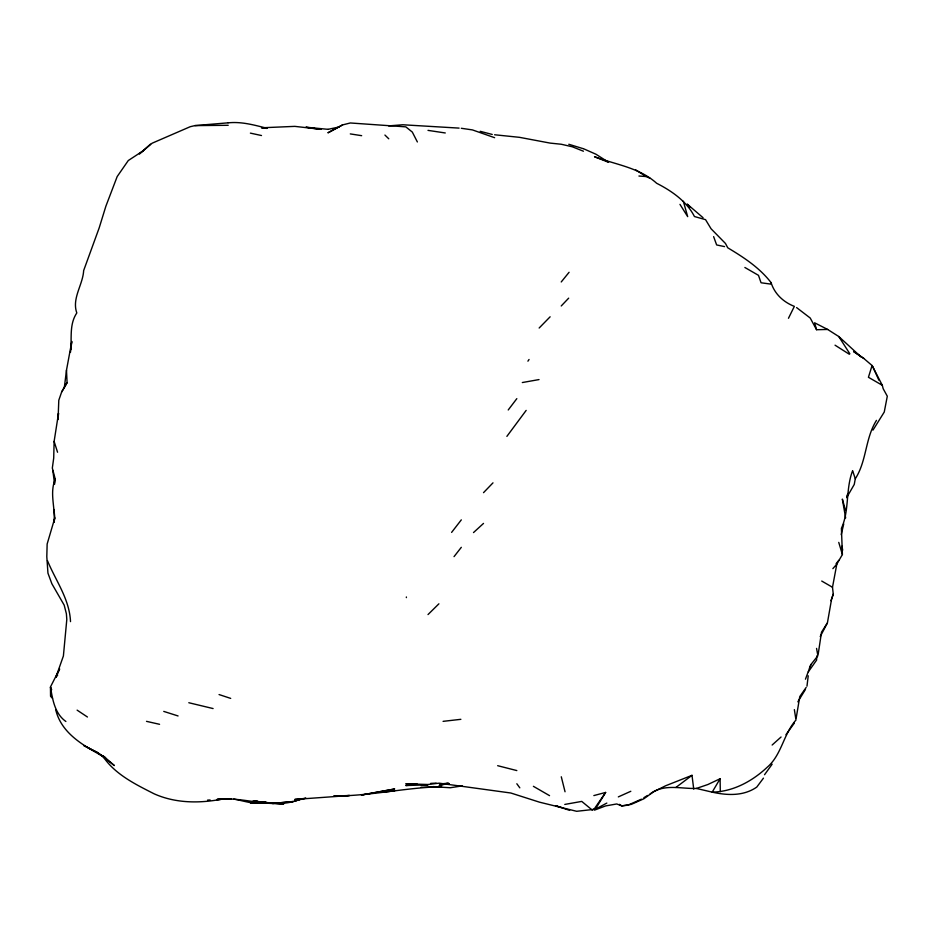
<?xml version="1.0" encoding="UTF-8"?>
<svg xmlns="http://www.w3.org/2000/svg" width="934" height="934" viewBox="0 0 934 934"><rect width="100%" height="100%" fill="white"/><g stroke="black" fill="none" stroke-linecap="round" stroke-linejoin="round"><path stroke-width="1.4" d="M406.372 597.608L406.372 596.966M58.083 419.541L58.527 413.237L54.125 441.42L53.705 458.092L52.327 468.086L55.258 479.212L54.767 482.995M70.786 349.655L71.813 341.47L66.489 370.191L67.073 382.66L61.667 391.965L58.795 400.254L58.071 419.308M832.871 568.643L836.817 564.124L842.398 554.527L841.417 528.317C849.578 510.536 845.457 489.299 852.614 470.689L855.287 478.792L854.248 484.454L846.624 497.682M816.876 655.843L816.561 660.175L808.33 671.85M70.447 352.387C72.222 339.042 68.789 324.904 76.81 312.948C71.626 298.401 82.869 284.975 83.663 270.545L99.156 227.966L105.881 206.204L117.182 176.561L128.285 160.531L143.147 150.818L152.149 143.194L190.221 126.709L194.879 125.611L227.919 122.844M806.976 686.151L808.225 675.796M61.667 391.965L64.353 387.33L66.489 370.191M818.219 654.01L821.511 632.201L827.431 622.791L831.517 599.511L833.256 594.059L832.498 587.264L836.817 564.124M796.2 718.001L799.784 696.566L806.17 687.436M53.962 509.52L54.826 517.915L54.009 522.363C55.608 507.816 49.245 493.35 55.258 479.212M841.219 534.692L843.729 523.927M54.826 517.915L47.144 544.032L46.805 556.652L47.949 573.161L51.86 583.727L64.189 605.15L66.396 613.778L66.804 619.487L63.395 655.972L55.888 677.267L57.674 675.095M607.462 161.886L594.526 156.737C615.704 164.664 639.253 167.536 656.649 183.274C671.546 190.863 686.747 201.312 694.441 216.525L705.544 219.653L711.066 228.772L725.449 243.447L727.749 247.79C743.849 257.469 759.33 267.509 771.075 282.605L770.667 284.088L761.047 282.768L758.49 275.343L744.865 267.474M863.845 358.481L853.653 351.546L863.845 358.481L872.064 365.521L868.433 377.278L882.303 385.287L883.167 388.696L887.3 396.214L884.253 412.046L872.975 430.119M830.991 600.714L833.256 594.059M805.458 679.205L810.922 664.541L817.892 655.738L816.561 648.406M809.463 668.172L810.922 664.541M876.466 420.37C865.117 438.408 866.775 460.987 855.287 478.792M55.888 677.267L59.624 668.966L50.564 686.735M846.729 496.129L847.92 493.619M788.471 318.284L794.355 306.364C783.463 302.161 774.566 293.895 771.075 282.605M820.204 636.626L827.314 623.13M64.353 387.33L67.073 382.66M696.379 788.448L707.89 784.513L720.102 778.746L712.187 792.137L696.379 788.448C681.003 788.95 663.817 783.463 650.041 793.982M416.914 783.731L405.811 783.836L428.017 784.49L439.12 783.171L510.84 793.013L539.432 802.154L576.663 811.296L595.308 809.241L605.629 792.441L593.849 795.581M797.846 701.831L805.458 689.409M527.92 361.178L529.053 359.485M605.629 792.441L594.526 808.54L592.273 810.093L581.742 801.407L564.778 804.431M526.157 410.4L506.882 436.376M785.949 734.708L794.355 723.091M764.537 774.73L772.149 764.199M763.463 778.139L756.762 787.093C743.464 796.317 727.119 795.464 712.187 792.137C732.968 791.763 752.127 781.314 767.059 767.398C781.688 754.987 783.393 734.147 795.99 720.009L794.355 709.63M508.224 409.968L516.829 398.643M451.612 532.392L461.314 519.864M454.041 556.629L461.314 547.324M836.082 563.716L838.755 560.318M561.229 281.963L569.086 272.284M561.229 305.967L568.678 298.156M483.52 492.662L492.989 482.855M539.152 328.021L550.126 316.801M428.017 614.56L438.898 603.819M473.503 532.567L483.52 523.414M772.149 745.017L781.046 737.019M150.479 144.163L139.376 153.958L143.147 150.818M675.901 787.455L692.001 775.337L693.729 789.148M342.544 124.922L328.103 132.733L342.544 124.922L350.308 122.973L405.811 126.861L412.303 132.068L417.37 141.956M641.401 799.177L627.835 805.201L621.775 805.879L616.732 803.964L605.629 805.914L594.526 810.117M643.865 797.694L647.566 795.464M595.308 809.241L606.831 803.077M618.331 796.9L630.812 791.285M692.001 775.337L665.65 785.763L653.73 791.693L643.83 798.803L631.279 804.372L621.775 805.879L619.464 804.372M447.479 783.264L439.108 785.377L448.822 783.521M328.103 129.324L339.205 126.966M462.33 785.891L450.223 787.747L433.061 786.65L439.12 786.767C403.873 787.911 369.187 796.142 333.882 795.978M522.316 382.543L539.023 379.578M300.795 798.92L305.897 798.185L294.794 800.952L300.444 799.13C273.65 810.479 244.93 796.188 217.085 799.352L222.409 799.049C199.678 803.497 175.685 803.415 154.18 793.842C135.348 784.256 114.952 774.391 102.822 756.19M217.085 799.854L224.032 798.99M443.078 721.352L460.871 719.32M233.745 799.095C244.393 800.835 254.632 805.213 265.688 802.224M388.381 791.472L394.708 790.853L378.795 792.347L387.12 791.588M299.604 799.025L294.805 799.434L349.503 795.511L334.15 796.048M388.626 125.892L402.741 124.771L459.084 128.11M412.559 784.992L405.811 785.529L428.006 784.852L421.106 784.793M265.595 802.002L250.394 802.96L265.711 801.979M448.799 783.357L440.276 783.824L448.612 783.509M796.585 307.578L810.222 318.027L816.561 329.725L827.664 329.457L838.755 336.52L860.961 356.846M430.644 783.393L436.131 783.147M207.57 800.111L210.127 799.994M194.879 125.611L228.2 125.296M421.071 787.245L441.619 786.883M439.599 786.895L432.372 787.047L439.108 786.918L433.061 786.65M228.188 122.844C241.532 121.432 254.317 125.063 267.066 128.297M222.525 799.119L231.165 799.037M494.623 134.765L519.432 137.321L550.126 143.1L561.229 144.245L572.332 146.79L583.435 151.215M327.951 129.324L305.897 127.187L319.661 129.277M638.938 176.024L646.118 176.538L650.041 178.312M261.497 802.084L283.691 803.987L261.497 802.423L255.017 800.8M428.006 130.375L445.273 132.967M461.314 128.285L472.429 129.908L494.623 137.695M253.172 800.835L257.329 801.465M350.297 133.912L361.656 135.675M261.707 801.769L265.7 802.423M268.362 802.855L271.035 803.298L261.497 802.423L255.951 800.94M321.098 129.336L294.794 126.37L261.497 127.795L267.007 128.413M213.092 708.556L188.808 702.73M724.574 246.611L716.647 244.953L713.623 236.617M250.394 133.13L261.497 135.535M146.51 721.352L159.562 724.305M497.67 765.693L516.829 770.573M480.216 131.32L492.241 134.449M568.794 144.268L583.306 148.704M561.229 807.443L555.532 805.68L569.635 810.362M163.754 711.404L178.067 715.958M219.058 694.557L230.698 698.399M583.902 148.903L595.95 154.227L608.594 162.306M259.033 801.594L261.497 802.68M827.664 329.457L814.623 322.802L816.561 329.725M821.733 581.053L832.498 587.264M533.396 786.323L549.542 795.64M835.043 345.183L849.158 354.149M635.587 169.801L646.118 176.538M77.125 710.144L87.434 717.008M703.057 217.704L687.202 204.091L689.922 207.325M65.882 721.492C54.721 713.553 52.619 699.613 50.471 687.074L51.685 689.724M384.925 135.056L388.766 138.792M103.207 755.863L114.357 765.565L97.288 752.442L83.873 745.554L97.288 752.442L105.554 757.824C85.344 746.57 61.551 734.369 55.713 709.688M52.514 698.317L50.564 696.309L50.471 687.074M872.064 365.521L882.303 385.287M516.829 783.754L519.818 787.841M838.755 336.52L849.87 353.834M679.975 204.371L687.681 216.63L683.338 201.242M872.601 366.245L878.917 380.22M57.558 452.254L54.125 441.42M47.447 560.634C55.701 580.738 69.478 598.951 70.517 621.624M838.755 542.397L842.398 554.527M845.445 510.104L842.34 499.083L845.632 517.938M561.287 776.784L565.047 791.775M841.954 546.18L842.69 550.149M52.829 470.409L54.604 484.256M720.102 778.746L720.301 791.67M385.462 790.643L361.411 795.056L394.708 788.985L385.462 790.643M293.288 801.512L272.588 803.485L293.288 801.512"/></g></svg>
